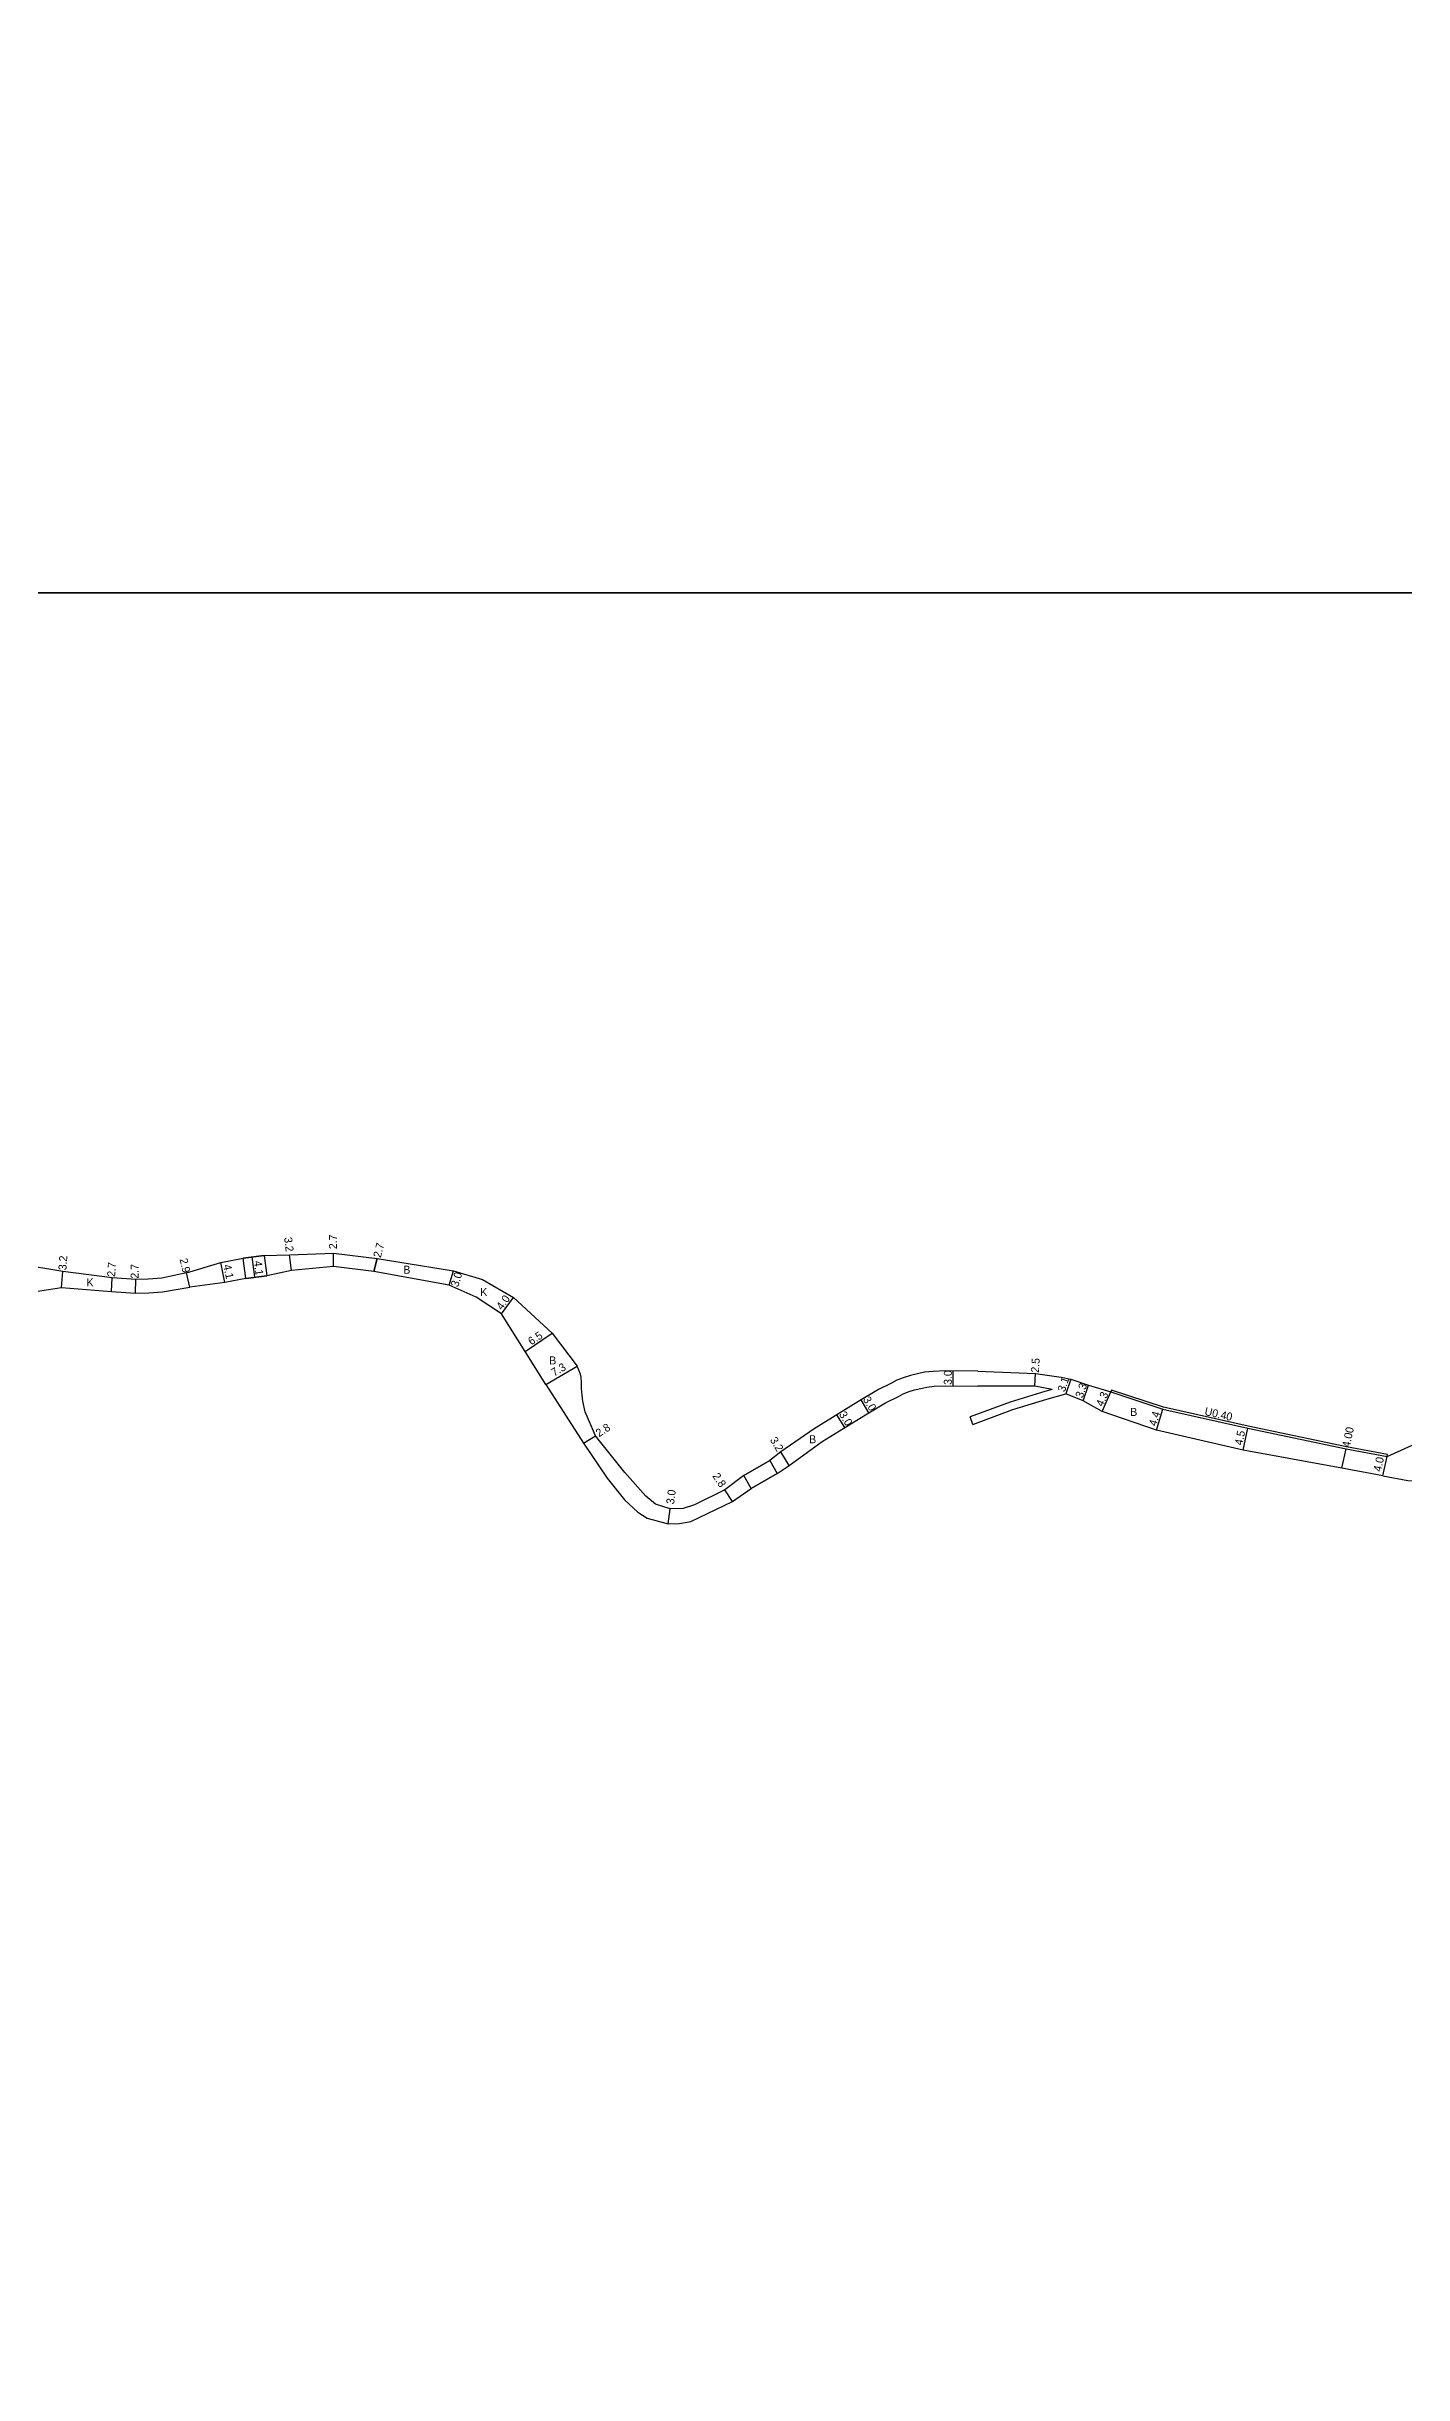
# Model space of a CAD drawing. Header units: metres. Extents: x 4000 to 8000, y -96000 to -93000.
# Drawn here: x 4813.1 to 5084.4, y -93956.2 to -93490.7 of the extents above; entities that cross this region are included whole.
import ezdxf

# ---------------------------------------------------------------- set-up
doc = ezdxf.new("R2010")
doc.units = ezdxf.units.M
doc.header["$LTSCALE"] = 2.5
for name, color, linetype in [('側溝・桝', 7, 'Continuous'), ('図郭', 7, 'Continuous'), ('幅員', 7, 'Continuous'), ('舗装', 7, 'Continuous'), ('道路', 7, 'Continuous')]:
    doc.layers.add(name, color=color, linetype=linetype)
doc.styles.get("Standard").update_dxf_attribs({"font": ''})
doc.styles.get('Standard').set_extended_font_data('@MS PGothic')

msp = doc.modelspace()

# ---------------------------------------------------------------- linework, layer by layer
at = {"layer": '側溝・桝'}
msp.add_lwpolyline([(5081.13, -93772.67), (5081.2, -93772.27), (5073.02, -93770.73), (5053.38, -93766.62), (5036.42, -93762.83), (5026.02, -93759.39), (5025.89, -93759.77)], dxfattribs=at)
at = {"layer": '図郭'}
for points in [[(4800, -93600), (5600, -93600), (5600, -93000), (4800, -93000)], [(4800, -94200), (5600, -94200), (5600, -93600), (4800, -93600)]]:
    msp.add_lwpolyline(points, close=True, dxfattribs=at)
at = {"layer": '幅員'}
for points in [[(4870.48, -93734.7), (4870.51, -93732)], [(4816.12, -93738.87), (4816.35, -93735.68)], [(4841.74, -93738.82), (4841.11, -93735.99)], [(4848.76, -93737.89), (4847.94, -93733.87)], [(4854.72, -93736.85), (4854.2, -93732.78)], [(4862.06, -93735.51), (4861.68, -93732.33)], [(4878.56, -93735.69), (4879.22, -93733.08)], [(4893.6, -93738.4), (4894.48, -93735.53)], [(4826.06, -93739.67), (4826.25, -93736.98)], [(4830.88, -93740.01), (4830.94, -93737.31)], [(4904.09, -93744.14), (4906.44, -93740.9)], [(4908.83, -93751.67), (4914.23, -93748.05)], [(4912.93, -93758.28), (4919.23, -93754.61)], [(4994.35, -93758.55), (4994.37, -93755.55)], [(5010.69, -93758.59), (5010.87, -93756.09)], [(5017.91, -93757.23), (5016.94, -93760.17)], [(5020.39, -93761.54), (5021.44, -93758.41)], [(5024.17, -93763.71), (5025.89, -93759.77)], [(4972.73, -93766.9), (4971.15, -93764.34)], [(4977.51, -93763.95), (4975.97, -93761.38)], [(5035.06, -93767.44), (5036.32, -93763.22)], [(4920.49, -93770.04), (4922.85, -93768.54)], [(5052.37, -93771.42), (5053.3, -93767.01)], [(4961.59, -93774.49), (4959.93, -93771.75)], [(5072.1, -93775.03), (5072.94, -93771.12)], [(5080.28, -93776.58), (5081.13, -93772.67)], [(4937.42, -93786.12), (4937.8, -93783.15)], [(4950.27, -93781.67), (4948.73, -93779.32)]]:
    msp.add_lwpolyline(points, dxfattribs=at)
at = {"layer": '舗装'}
for points in [[(4879.22, -93733.08), (4878.56, -93735.69)], [(4893.6, -93738.4), (4894.48, -93735.53)], [(4908.83, -93751.67), (4914.23, -93748.05)]]:
    msp.add_lwpolyline(points, dxfattribs=at)
at = {"layer": '道路'}
for points in [[(4841.11, -93735.99), (4847.94, -93733.87), (4852.43, -93733.01), (4856.61, -93732.48), (4861.68, -93732.33), (4870.51, -93732), (4879.22, -93733.08), (4894.48, -93735.53), (4900.29, -93737.32), (4906.44, -93740.9), (4914.23, -93748.05), (4919.23, -93754.61)], [(4826.25, -93736.98), (4816.35, -93735.68), (4807.52, -93734.21), (4804.82, -93736.3), (4804.73, -93738.11), (4801.33, -93741.68), (4801.53, -93741.83), (4800, -93743.77)], [(4841.11, -93735.99), (4836.13, -93737.05), (4833.45, -93737.24), (4830.94, -93737.31), (4826.25, -93736.98)], [(4912.93, -93758.28), (4908.83, -93751.67), (4904.09, -93744.14), (4898.98, -93740.84), (4893.6, -93738.4), (4878.56, -93735.69), (4870.48, -93734.7), (4862.06, -93735.51), (4857.13, -93736.54), (4852.94, -93737.08), (4848.76, -93737.89), (4841.74, -93738.82)], [(4856.61, -93732.48), (4852.43, -93733.01)], [(4852.94, -93737.08), (4857.13, -93736.54)], [(4800, -93750.44), (4800.55, -93750.1), (4800.35, -93749.95), (4806.23, -93742.49), (4806.43, -93742.65), (4807.52, -93741.51), (4809.18, -93739.97), (4816.12, -93738.87), (4826.06, -93739.67)], [(4826.06, -93739.67), (4830.88, -93740.01), (4833.58, -93739.94), (4836.32, -93739.74), (4841.74, -93738.82)], [(4966.59, -93767.16), (4959.93, -93771.75), (4957.72, -93773.49), (4952.52, -93776.48), (4948.73, -93779.32), (4942.69, -93782.34), (4940.41, -93783.08), (4937.8, -93783.15), (4934.88, -93782.23), (4932.91, -93780.64), (4928.76, -93775.88), (4922.85, -93768.54), (4920.8, -93763.73), (4920.31, -93761.59), (4920.17, -93760.43), (4920.09, -93759.08), (4920.1, -93757.89), (4920.03, -93756.84), (4919.84, -93756.23), (4919.23, -93754.61)], [(4912.93, -93758.28), (4920.49, -93770.04), (4925.17, -93777.02), (4928.68, -93781.32), (4931.3, -93783.8), (4933.23, -93784.99), (4937.42, -93786.12), (4939.68, -93786.1), (4941.94, -93785.68)], [(4999.32, -93755.59), (4992.84, -93755.53), (4990.37, -93755.66), (4988.62, -93755.85), (4987.25, -93756.14), (4985.86, -93756.48), (4984.56, -93756.89), (4983.15, -93757.44), (4982.07, -93758), (4979.42, -93759.32), (4975.31, -93761.77), (4966.59, -93767.16)], [(4968.17, -93769.71), (4976.87, -93764.33), (4980.86, -93761.95), (4983.42, -93760.68), (4984.39, -93760.18), (4985.56, -93759.72), (4986.67, -93759.37), (4987.92, -93759.07), (4989.1, -93758.81), (4990.61, -93758.65), (4992.9, -93758.54), (4999.3, -93758.59)], [(5014.21, -93759.26), (5012.69, -93759.68), (5005.81, -93761.79), (4997.77, -93764.76)], [(5014.21, -93759.26), (5010.69, -93758.59), (4999.3, -93758.59)], [(4999.32, -93755.59), (5010.87, -93756.09), (5015.98, -93756.84), (5017.91, -93757.23), (5021.44, -93758.41), (5025.89, -93759.77), (5036.32, -93763.22), (5053.3, -93767.01), (5072.94, -93771.12), (5081.13, -93772.67)], [(4998.32, -93766.26), (5006.33, -93763.31), (5013.14, -93761.22), (5016.94, -93760.17)], [(5080.28, -93776.58), (5072.1, -93775.03), (5052.37, -93771.42), (5035.06, -93767.44), (5024.17, -93763.71), (5020.39, -93761.54), (5016.94, -93760.17)], [(4998.32, -93766.26), (4997.77, -93764.76)], [(4941.94, -93785.68), (4950.27, -93781.67), (4954.02, -93779.08), (4959.22, -93776.08), (4961.59, -93774.49), (4968.17, -93769.71)], [(4957.72, -93773.49), (4952.52, -93776.48)], [(4954.02, -93779.08), (4959.22, -93776.08)], [(5080.28, -93776.58), (5085.26, -93777.46), (5088.95, -93777.7)]]:
    msp.add_lwpolyline(points, dxfattribs=at)
for points in [[(4852.43, -93733.01), (4856.61, -93732.48), (4857.13, -93736.54), (4852.94, -93737.08)], [(4952.52, -93776.48), (4957.72, -93773.49), (4959.22, -93776.08), (4954.02, -93779.08)]]:
    msp.add_lwpolyline(points, close=True, dxfattribs=at)
at = {"layer": '道路', "flags": 128}
msp.add_lwpolyline([(5081.13, -93772.67), (5088.99, -93769.15), (5090.49, -93767.78), (5101.94, -93756.66), (5108.68, -93752.03)], dxfattribs=at)

# ---------------------------------------------------------------- texts
at = {"layer": '側溝・桝'}
msp.add_text('U0.40', height=1.6, rotation=347.4119, dxfattribs=at).set_placement((5044.55, -93764.37))
at = {"layer": '幅員'}
for s, rotation, p in [('3.2', 276.9452, (4860.6, -93728.92)), ('2.7', 89.3422, (4871.17, -93731.23)), ('2.7', 75.9055, (4879.94, -93733.04)), ('3.2', 85.9314, (4817.06, -93735.48)), ('2.7', 85.9431, (4826.8, -93736.8)), ('2.7', 88.7703, (4831.5, -93737.13)), ('2.9', 282.5267, (4839.7, -93733.23)), ('4.1', 281.636, (4848.44, -93734.44)), ('4.1', 277.2429, (4854.56, -93733.65)), ('3.0', 72.9341, (4895.4, -93738.9)), ('4.0', 53.9467, (4904.17, -93743.5)), ('6.5', 33.8018, (4910.05, -93750.5)), ('7.3', 30.1852, (4914.6, -93756.73)), ('2.5', 86.024, (5011.51, -93755.96)), ('3.0', 89.5347, (4994.1, -93758.36)), ('3.1', 71.602, (5016.7, -93759.89)), ('3.3', 71.3992, (5020.27, -93761.11)), ('4.3', 66.3119, (5024.3, -93762.84)), ('3.0', 301.7301, (4971.48, -93764.27)), ('3.0', 300.8655, (4976.28, -93761.27)), ('4.4', 73.4565, (5034.98, -93766.73)), ('2.8', 32.589, (4923.56, -93768.86)), ('3.2', 301.2615, (4957.68, -93769.38)), ('4.5', 78.1037, (5052.19, -93770.53)), ('4.00', 77.7469, (5073.67, -93770.96)), ('4.0', 77.7805, (5079.93, -93775.82)), ('2.8', 303.2134, (4946.17, -93776.6)), ('3.0', 82.7825, (4938.57, -93782.3))]:
    msp.add_text(s, height=1.6, rotation=rotation, dxfattribs=at).set_placement(p)
at = {"layer": '舗装'}
for s, p in [('B', (4884.46, -93736.14)), ('K', (4821.1, -93738.67)), ('K', (4899.83, -93740.58)), ('B', (4913.63, -93754.28)), ('B', (5029.79, -93764.57)), ('B', (4965.59, -93770.03))]:
    msp.add_text(s, height=1.6, dxfattribs=at).set_placement(p)

doc.saveas('drawing.dxf')
